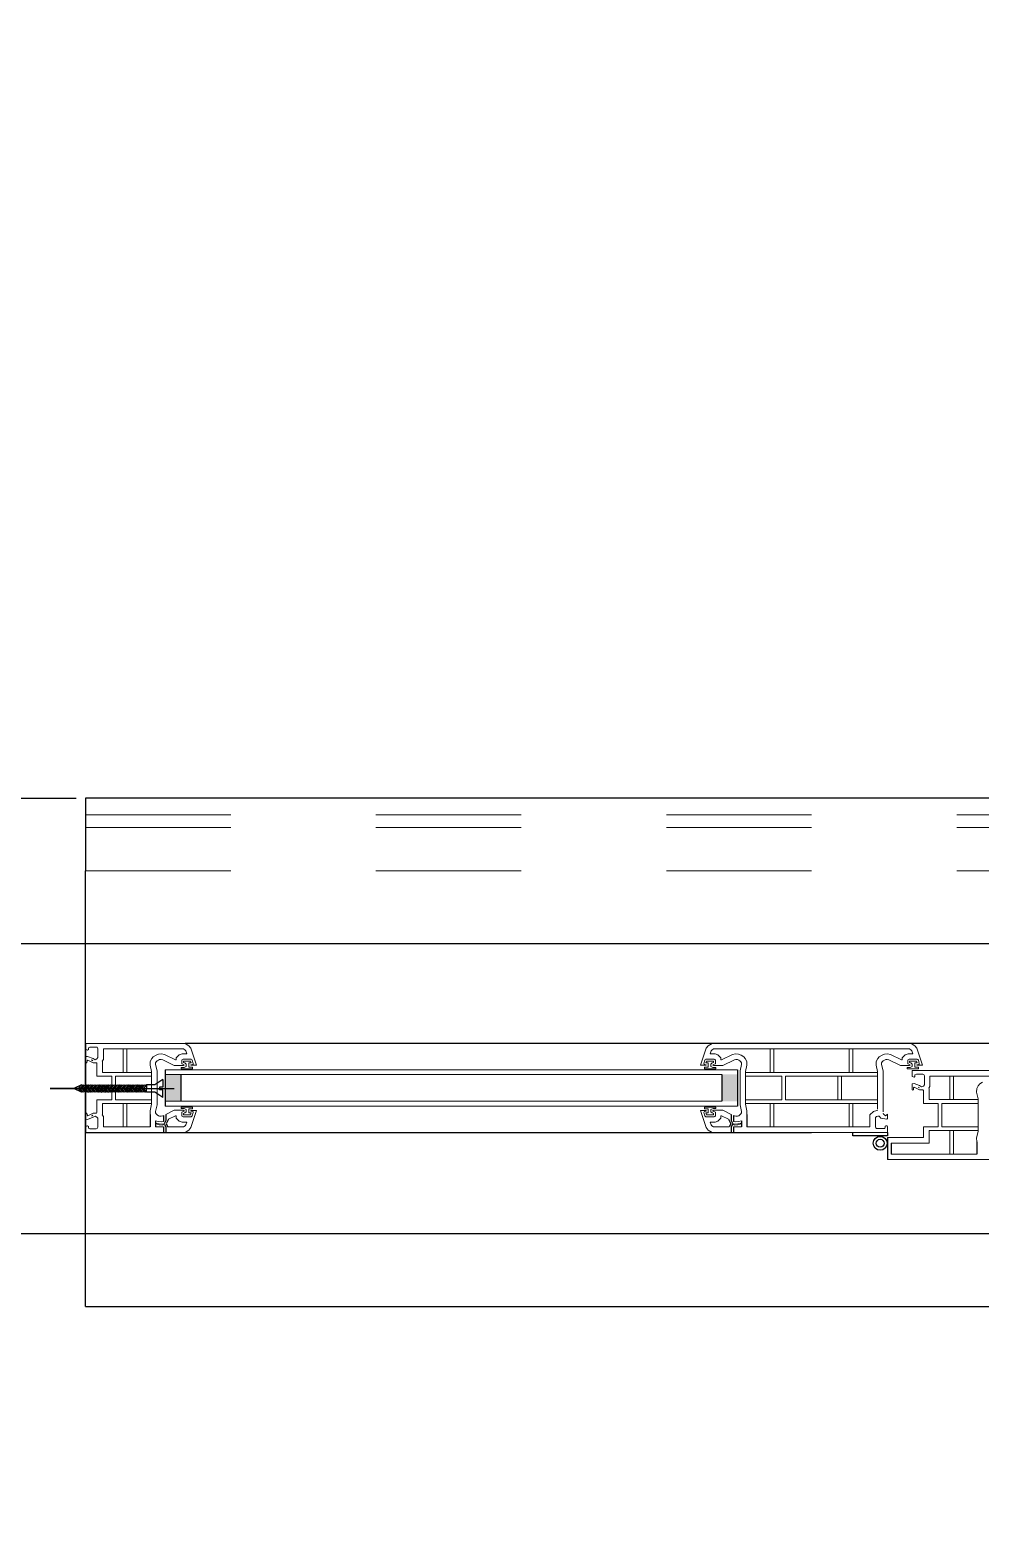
# Model space of a CAD drawing. Header units: metres. Extents: x -355 to 973, y -73 to 238.
# Drawn here: x 511.965 to 512.619, y 210.135 to 211.164 of the extents above; entities that cross this region are included whole.
import ezdxf

# ---------------------------------------------------------------- set-up
doc = ezdxf.new("R2010")
doc.units = ezdxf.units.M
doc.header["$LTSCALE"] = 3
doc.header["$MEASUREMENT"] = 0
doc.linetypes.add('202$0$HIDDEN', pattern=[0.375, 0.25, -0.125])
doc.linetypes.add('DASHED2', pattern=[0.375, 0.25, -0.125])
for name, color, linetype in [('01B', 10, 'Continuous'), ('5', 2, 'Continuous'), ('khatchin', 7, 'Continuous')]:
    doc.layers.add(name, color=color, linetype=linetype)
for name, color, linetype, lineweight in [('05', 21, 'Continuous', 5), ('15', 63, 'DASHED2', 15), ('alaem', 230, 'Continuous', 5)]:
    doc.layers.add(name, color=color, linetype=linetype, lineweight=lineweight)

# ---------------------------------------------------------------- blocks, each defined once
blk = doc.blocks.new('DSSSS')
at = {"layer": '05'}
for p, q in [((152.76042, -221.38644), (152.76042, -221.38719)), ((152.76042, -221.38719), (152.76643, -221.38719)), ((152.76643, -221.38719), (152.76643, -221.38631))]:
    blk.add_line(p, q, dxfattribs=at)
blk.add_lwpolyline([(152.76643, -221.38631), (152.76455, -221.38631), (152.76455, -221.38402), (152.76573, -221.38402), (152.76544, -221.383), (152.76167, -221.383), (152.76167, -221.38381), (152.76226, -221.38407), (152.76299, -221.38465), (152.76299, -221.38592), (152.76191, -221.38644), (152.76042, -221.38644)], dxfattribs=at)
blk = doc.blocks.new('ddd')
at = {"layer": '01B'}
for points in [[(1655.8293, 1003.8705), (1655.8184, 1003.8705), (1655.8184, 1003.889), (1655.8293, 1003.889)], [(1656.2018, 1003.8705), (1656.2127, 1003.8705), (1656.2127, 1003.889), (1656.2018, 1003.889)]]:
    blk.add_hatch(color=143, dxfattribs=at).paths.add_polyline_path(points)
at = {"layer": '01B', "color": 32}
for p in [(1655.7637, 1004.0793), (1655.7637, 1003.7293)]:
    blk.add_line(p, (1655.7637, 1004.0293), dxfattribs=at)
at = {"layer": '01B', "color": 143}
for p, q in [((1655.7637, 1003.9104), (1655.7637, 1003.8491)), ((1657.1951, 1003.9104), (1655.8322, 1003.9104)), ((1655.8184, 1003.8923), (1655.8184, 1003.8672)), ((1655.8293, 1003.889), (1655.8293, 1003.8705)), ((1656.2018, 1003.889), (1656.2018, 1003.8705)), ((1656.2127, 1003.8923), (1656.2127, 1003.8672)), ((1655.7802, 1003.8793), (1655.7393, 1003.8793)), ((1655.7393, 1003.8793), (1655.8247, 1003.8793)), ((1655.7608, 1003.8819), (1655.7555, 1003.8793)), ((1655.7608, 1003.8768), (1655.7555, 1003.8793)), ((1655.7608, 1003.8819), (1655.7587, 1003.8793)), ((1655.7608, 1003.8768), (1655.7587, 1003.8793)), ((1655.7621, 1003.8819), (1655.76, 1003.8793)), ((1655.7621, 1003.8768), (1655.76, 1003.8793)), ((1655.7608, 1003.8819), (1655.7616, 1003.8813)), ((1655.7608, 1003.8768), (1655.7616, 1003.8774)), ((1655.7633, 1003.8819), (1655.7612, 1003.8793)), ((1655.7633, 1003.8768), (1655.7612, 1003.8793)), ((1655.7621, 1003.8819), (1655.7628, 1003.8813)), ((1655.7621, 1003.8768), (1655.7628, 1003.8774)), ((1655.7646, 1003.8819), (1655.7624, 1003.8793)), ((1655.7646, 1003.8768), (1655.7624, 1003.8793)), ((1655.7633, 1003.8819), (1655.7641, 1003.8813)), ((1655.7633, 1003.8768), (1655.7641, 1003.8774)), ((1655.7658, 1003.8819), (1655.7637, 1003.8793)), ((1655.7658, 1003.8768), (1655.7637, 1003.8793)), ((1655.7646, 1003.8819), (1655.7653, 1003.8813)), ((1655.7646, 1003.8768), (1655.7653, 1003.8774)), ((1655.7671, 1003.8819), (1655.7649, 1003.8793)), ((1655.7671, 1003.8768), (1655.7649, 1003.8793)), ((1655.7658, 1003.8819), (1655.7666, 1003.8813)), ((1655.7658, 1003.8768), (1655.7666, 1003.8774)), ((1655.7683, 1003.8819), (1655.7662, 1003.8793)), ((1655.7683, 1003.8768), (1655.7662, 1003.8793)), ((1655.7671, 1003.8819), (1655.7678, 1003.8813)), ((1655.7671, 1003.8768), (1655.7678, 1003.8774)), ((1655.7696, 1003.8819), (1655.7674, 1003.8793)), ((1655.7696, 1003.8768), (1655.7674, 1003.8793)), ((1655.7683, 1003.8819), (1655.769, 1003.8813)), ((1655.7683, 1003.8768), (1655.769, 1003.8774)), ((1655.7708, 1003.8819), (1655.7687, 1003.8793)), ((1655.7708, 1003.8768), (1655.7687, 1003.8793)), ((1655.7696, 1003.8819), (1655.7703, 1003.8813)), ((1655.7696, 1003.8768), (1655.7703, 1003.8774)), ((1655.7721, 1003.8819), (1655.7699, 1003.8793)), ((1655.7721, 1003.8768), (1655.7699, 1003.8793)), ((1655.7708, 1003.8819), (1655.7715, 1003.8813)), ((1655.7708, 1003.8768), (1655.7715, 1003.8774)), ((1655.7733, 1003.8819), (1655.7712, 1003.8793)), ((1655.7733, 1003.8768), (1655.7712, 1003.8793)), ((1655.7721, 1003.8819), (1655.7728, 1003.8813)), ((1655.7721, 1003.8768), (1655.7728, 1003.8774)), ((1655.7745, 1003.8819), (1655.7724, 1003.8793)), ((1655.7745, 1003.8768), (1655.7724, 1003.8793)), ((1655.7733, 1003.8819), (1655.774, 1003.8813)), ((1655.7733, 1003.8768), (1655.774, 1003.8774)), ((1655.7758, 1003.8819), (1655.7737, 1003.8793)), ((1655.7758, 1003.8768), (1655.7737, 1003.8793)), ((1655.7745, 1003.8819), (1655.7753, 1003.8813)), ((1655.7745, 1003.8768), (1655.7753, 1003.8774)), ((1655.777, 1003.8819), (1655.7749, 1003.8793)), ((1655.777, 1003.8768), (1655.7749, 1003.8793)), ((1655.7758, 1003.8819), (1655.7765, 1003.8813)), ((1655.7758, 1003.8768), (1655.7765, 1003.8774)), ((1655.7783, 1003.8819), (1655.7762, 1003.8793)), ((1655.7783, 1003.8768), (1655.7762, 1003.8793)), ((1655.777, 1003.8819), (1655.7778, 1003.8813)), ((1655.777, 1003.8768), (1655.7778, 1003.8774)), ((1655.7795, 1003.8819), (1655.7774, 1003.8793)), ((1655.7795, 1003.8768), (1655.7774, 1003.8793)), ((1655.7783, 1003.8819), (1655.779, 1003.8813)), ((1655.7783, 1003.8768), (1655.779, 1003.8774)), ((1655.7808, 1003.8819), (1655.7786, 1003.8793)), ((1655.7808, 1003.8768), (1655.7786, 1003.8793)), ((1655.7795, 1003.8819), (1655.7803, 1003.8813)), ((1655.7795, 1003.8768), (1655.7803, 1003.8774)), ((1655.782, 1003.8819), (1655.7799, 1003.8793)), ((1655.782, 1003.8768), (1655.7799, 1003.8793)), ((1655.7808, 1003.8819), (1655.7815, 1003.8813)), ((1655.7808, 1003.8768), (1655.7815, 1003.8774)), ((1655.7833, 1003.8819), (1655.7811, 1003.8793)), ((1655.7833, 1003.8768), (1655.7811, 1003.8793)), ((1655.782, 1003.8819), (1655.7827, 1003.8813)), ((1655.782, 1003.8768), (1655.7827, 1003.8774)), ((1655.7845, 1003.8819), (1655.7824, 1003.8793)), ((1655.7845, 1003.8768), (1655.7824, 1003.8793)), ((1655.7833, 1003.8819), (1655.784, 1003.8813)), ((1655.7833, 1003.8768), (1655.784, 1003.8774)), ((1655.7858, 1003.8819), (1655.7836, 1003.8793)), ((1655.7858, 1003.8768), (1655.7836, 1003.8793)), ((1655.7845, 1003.8819), (1655.7852, 1003.8813)), ((1655.7845, 1003.8768), (1655.7852, 1003.8774)), ((1655.787, 1003.8819), (1655.7849, 1003.8793)), ((1655.787, 1003.8768), (1655.7849, 1003.8793)), ((1655.7858, 1003.8819), (1655.7865, 1003.8813)), ((1655.7858, 1003.8768), (1655.7865, 1003.8774)), ((1655.7882, 1003.8819), (1655.7861, 1003.8793)), ((1655.7882, 1003.8768), (1655.7861, 1003.8793)), ((1655.787, 1003.8819), (1655.7877, 1003.8813)), ((1655.787, 1003.8768), (1655.7877, 1003.8774)), ((1655.7895, 1003.8819), (1655.7874, 1003.8793)), ((1655.7895, 1003.8768), (1655.7874, 1003.8793)), ((1655.7882, 1003.8819), (1655.789, 1003.8813)), ((1655.7882, 1003.8768), (1655.789, 1003.8774)), ((1655.7907, 1003.8819), (1655.7886, 1003.8793)), ((1655.7907, 1003.8768), (1655.7886, 1003.8793)), ((1655.7895, 1003.8819), (1655.7902, 1003.8813)), ((1655.7895, 1003.8768), (1655.7902, 1003.8774)), ((1655.792, 1003.8819), (1655.7899, 1003.8793)), ((1655.792, 1003.8768), (1655.7899, 1003.8793)), ((1655.7907, 1003.8819), (1655.7915, 1003.8813)), ((1655.7907, 1003.8768), (1655.7915, 1003.8774)), ((1655.7932, 1003.8819), (1655.7911, 1003.8793)), ((1655.7932, 1003.8768), (1655.7911, 1003.8793)), ((1655.792, 1003.8819), (1655.7927, 1003.8813)), ((1655.792, 1003.8768), (1655.7927, 1003.8774)), ((1655.7945, 1003.8819), (1655.7923, 1003.8793)), ((1655.7945, 1003.8768), (1655.7923, 1003.8793)), ((1655.7932, 1003.8819), (1655.794, 1003.8813)), ((1655.7932, 1003.8768), (1655.794, 1003.8774)), ((1655.7957, 1003.8819), (1655.7936, 1003.8793)), ((1655.7957, 1003.8768), (1655.7936, 1003.8793)), ((1655.7945, 1003.8819), (1655.7952, 1003.8813)), ((1655.7945, 1003.8768), (1655.7952, 1003.8774)), ((1655.797, 1003.8819), (1655.7948, 1003.8793)), ((1655.797, 1003.8768), (1655.7948, 1003.8793)), ((1655.7957, 1003.8819), (1655.7965, 1003.8813)), ((1655.7957, 1003.8768), (1655.7965, 1003.8774)), ((1655.7982, 1003.8819), (1655.7961, 1003.8793)), ((1655.7982, 1003.8768), (1655.7961, 1003.8793)), ((1655.797, 1003.8819), (1655.7977, 1003.8813)), ((1655.797, 1003.8768), (1655.7977, 1003.8774)), ((1655.7995, 1003.8819), (1655.7973, 1003.8793)), ((1655.7995, 1003.8768), (1655.7973, 1003.8793)), ((1655.7982, 1003.8819), (1655.7989, 1003.8813)), ((1655.7982, 1003.8768), (1655.7989, 1003.8774)), ((1655.8007, 1003.8819), (1655.7986, 1003.8793)), ((1655.8007, 1003.8768), (1655.7986, 1003.8793)), ((1655.7995, 1003.8819), (1655.8002, 1003.8813)), ((1655.7995, 1003.8768), (1655.8002, 1003.8774)), ((1655.8019, 1003.8819), (1655.7998, 1003.8793)), ((1655.8019, 1003.8768), (1655.7998, 1003.8793)), ((1655.8007, 1003.8819), (1655.8014, 1003.8813)), ((1655.8007, 1003.8768), (1655.8014, 1003.8774)), ((1655.8032, 1003.8819), (1655.8011, 1003.8793)), ((1655.8032, 1003.8768), (1655.8011, 1003.8793)), ((1655.8019, 1003.8819), (1655.8027, 1003.8813)), ((1655.8019, 1003.8768), (1655.8027, 1003.8774)), ((1655.8044, 1003.8819), (1655.8023, 1003.8793)), ((1655.8044, 1003.8768), (1655.8023, 1003.8793)), ((1655.8032, 1003.8819), (1655.8039, 1003.8813)), ((1655.8032, 1003.8768), (1655.8039, 1003.8774)), ((1655.8057, 1003.8819), (1655.8036, 1003.8793)), ((1655.8057, 1003.8768), (1655.8036, 1003.8793)), ((1655.8044, 1003.8819), (1655.8052, 1003.8813)), ((1655.8044, 1003.8768), (1655.8052, 1003.8774)), ((1655.8114, 1003.8819), (1655.8057, 1003.8819)), ((1655.8057, 1003.8819), (1655.8057, 1003.8793)), ((1655.8057, 1003.8768), (1655.8057, 1003.8793)), ((1655.8114, 1003.8768), (1655.8057, 1003.8768)), ((1655.8168, 1003.8855), (1655.8114, 1003.8819)), ((1655.8168, 1003.8732), (1655.8114, 1003.8768)), ((1655.8168, 1003.8803), (1655.8147, 1003.8803)), ((1655.8147, 1003.8803), (1655.8147, 1003.8793)), ((1655.8147, 1003.8784), (1655.8147, 1003.8793)), ((1655.8168, 1003.8784), (1655.8147, 1003.8784)), ((1655.8168, 1003.8855), (1655.8168, 1003.8803)), ((1655.8168, 1003.8732), (1655.8168, 1003.8784)), ((1655.8082, 1003.8614), (1655.8082, 1003.8529)), ((1655.8119, 1003.8571), (1655.8119, 1003.8529)), ((1655.8123, 1003.8555), (1655.8122, 1003.8549)), ((1655.8174, 1003.8607), (1655.8174, 1003.8566)), ((1655.8189, 1003.8572), (1655.8178, 1003.8551)), ((1655.8189, 1003.8615), (1655.8189, 1003.8572)), ((1655.8209, 1003.8581), (1655.8193, 1003.8551)), ((1655.8193, 1003.8551), (1655.8204, 1003.8529)), ((1656.2065, 1003.8581), (1656.2081, 1003.8551)), ((1656.2081, 1003.8551), (1656.207, 1003.8529)), ((1656.2084, 1003.8615), (1656.2084, 1003.8572)), ((1656.2084, 1003.8572), (1656.2095, 1003.8551)), ((1656.2099, 1003.8607), (1656.2099, 1003.8566)), ((1656.215, 1003.8555), (1656.2152, 1003.8549)), ((1656.2154, 1003.8571), (1656.2154, 1003.8529)), ((1656.2192, 1003.8614), (1656.2192, 1003.8529)), ((1655.7637, 1003.8491), (1656.2637, 1003.8491)), ((1655.8174, 1003.8529), (1655.8174, 1003.8491)), ((1655.8181, 1003.8545), (1655.8189, 1003.8529)), ((1655.8189, 1003.8529), (1655.8189, 1003.8491)), ((1656.2092, 1003.8545), (1656.2084, 1003.8529)), ((1656.2084, 1003.8529), (1656.2084, 1003.8491)), ((1656.2099, 1003.8529), (1656.2099, 1003.8491)), ((1656.2921, 1003.8467), (1656.2921, 1003.8491)), ((1656.3159, 1003.8467), (1656.2921, 1003.8467)), ((1656.3159, 1003.8491), (1656.3159, 1003.8467)), ((1656.3159, 1003.8456), (1656.3159, 1003.8304)), ((1656.3185, 1003.8418), (1656.3185, 1003.8342)), ((1656.3774, 1003.8427), (1656.3774, 1003.8342))]:
    blk.add_line(p, q, dxfattribs=at)
for radius in [0.00477, 0.00274]:
    blk.add_circle((1656.3109, 1003.8416), radius, dxfattribs=at)
at = {"layer": '05', "color": 143}
for p, q in [((1655.7637, 1003.9064), (1655.7637, 1003.9104)), ((1655.7651, 1003.9057), (1655.7637, 1003.9064)), ((1655.7656, 1003.9063), (1655.7651, 1003.9057)), ((1655.7667, 1003.9078), (1655.7656, 1003.9073)), ((1655.7656, 1003.9073), (1655.7656, 1003.9063)), ((1655.771, 1003.9078), (1655.7667, 1003.9078)), ((1655.7716, 1003.9077), (1655.771, 1003.9078)), ((1655.7722, 1003.9067), (1655.7716, 1003.9077)), ((1655.7722, 1003.9006), (1655.7722, 1003.9067)), ((1655.776, 1003.8993), (1655.776, 1003.9066)), ((1655.776, 1003.9066), (1655.8311, 1003.9066)), ((1655.7896, 1003.8904), (1655.7896, 1003.9066)), ((1655.7921, 1003.8904), (1655.7921, 1003.9066)), ((1655.8311, 1003.9066), (1655.8323, 1003.9058)), ((1656.1962, 1003.9066), (1656.195, 1003.9058)), ((1656.2637, 1003.9066), (1656.1962, 1003.9066)), ((1656.2352, 1003.8904), (1656.2352, 1003.9066)), ((1656.2377, 1003.8904), (1656.2377, 1003.9066)), ((1656.2637, 1003.9104), (1656.3322, 1003.9104)), ((1656.2637, 1003.9066), (1656.3311, 1003.9066)), ((1656.2896, 1003.8904), (1656.2896, 1003.9066)), ((1656.2921, 1003.8904), (1656.2921, 1003.9066)), ((1656.3311, 1003.9066), (1656.3323, 1003.9058)), ((1656.3322, 1003.9104), (1656.3349, 1003.9087)), ((1656.3349, 1003.9087), (1656.3362, 1003.907)), ((1656.3362, 1003.907), (1656.3401, 1003.8953)), ((1655.7637, 1003.9013), (1655.7651, 1003.9014)), ((1655.7637, 1003.8972), (1655.7637, 1003.9013)), ((1655.764, 1003.897), (1655.7637, 1003.8972)), ((1655.7646, 1003.8971), (1655.764, 1003.897)), ((1655.7647, 1003.8984), (1655.7646, 1003.8971)), ((1655.7652, 1003.8989), (1655.7647, 1003.8984)), ((1655.7651, 1003.9014), (1655.7689, 1003.8999)), ((1655.7689, 1003.8971), (1655.7652, 1003.8989)), ((1655.7687, 1003.8985), (1655.7678, 1003.899)), ((1655.7678, 1003.899), (1655.7683, 1003.8988)), ((1655.7683, 1003.8988), (1655.7687, 1003.8985)), ((1655.7689, 1003.8999), (1655.7702, 1003.8991)), ((1655.7701, 1003.8971), (1655.7689, 1003.8971)), ((1655.7712, 1003.8971), (1655.7701, 1003.8971)), ((1655.7702, 1003.8991), (1655.7715, 1003.8997)), ((1655.7715, 1003.8967), (1655.7712, 1003.8971)), ((1655.7715, 1003.8997), (1655.7722, 1003.9006)), ((1655.7715, 1003.8878), (1655.7715, 1003.8967)), ((1655.7752, 1003.8982), (1655.776, 1003.8993)), ((1655.7754, 1003.8979), (1655.7752, 1003.8982)), ((1655.7754, 1003.8904), (1655.7754, 1003.8979)), ((1655.8082, 1003.898), (1655.8081, 1003.8954)), ((1655.8093, 1003.8999), (1655.8082, 1003.898)), ((1655.8103, 1003.9011), (1655.8093, 1003.8999)), ((1655.8122, 1003.9024), (1655.8103, 1003.9011)), ((1655.814, 1003.903), (1655.8122, 1003.9024)), ((1655.816, 1003.9031), (1655.814, 1003.903)), ((1655.818, 1003.9027), (1655.816, 1003.9031)), ((1655.8257, 1003.899), (1655.818, 1003.9027)), ((1655.8261, 1003.899), (1655.8257, 1003.899)), ((1655.8282, 1003.9026), (1655.8261, 1003.9005)), ((1655.8261, 1003.9005), (1655.8261, 1003.899)), ((1655.8301, 1003.9033), (1655.8282, 1003.9026)), ((1655.8334, 1003.9033), (1655.8301, 1003.9033)), ((1655.8323, 1003.9058), (1655.8328, 1003.9052)), ((1655.8328, 1003.9052), (1655.8334, 1003.9033)), ((1656.1945, 1003.9052), (1656.1939, 1003.9033)), ((1656.1939, 1003.9033), (1656.1973, 1003.9033)), ((1656.195, 1003.9058), (1656.1945, 1003.9052)), ((1656.1973, 1003.9033), (1656.1992, 1003.9026)), ((1656.1992, 1003.9026), (1656.2012, 1003.9005)), ((1656.2012, 1003.9005), (1656.2012, 1003.899)), ((1656.2012, 1003.899), (1656.2017, 1003.899)), ((1656.2017, 1003.899), (1656.2093, 1003.9027)), ((1656.2093, 1003.9027), (1656.2113, 1003.9031)), ((1656.2113, 1003.9031), (1656.2133, 1003.903)), ((1656.2133, 1003.903), (1656.2152, 1003.9024)), ((1656.2152, 1003.9024), (1656.217, 1003.9011)), ((1656.217, 1003.9011), (1656.218, 1003.8999)), ((1656.218, 1003.8999), (1656.2192, 1003.898)), ((1656.2192, 1003.898), (1656.2192, 1003.8954)), ((1656.3082, 1003.898), (1656.3081, 1003.8954)), ((1656.3093, 1003.8999), (1656.3082, 1003.898)), ((1656.3103, 1003.9011), (1656.3093, 1003.8999)), ((1656.3122, 1003.9024), (1656.3103, 1003.9011)), ((1656.3124, 1003.8976), (1656.3119, 1003.8969)), ((1656.3119, 1003.8969), (1656.3119, 1003.8958)), ((1656.314, 1003.903), (1656.3122, 1003.9024)), ((1656.313, 1003.8983), (1656.3124, 1003.8976)), ((1656.3138, 1003.8989), (1656.313, 1003.8983)), ((1656.3147, 1003.8992), (1656.3138, 1003.8989)), ((1656.316, 1003.9031), (1656.314, 1003.903)), ((1656.3157, 1003.8993), (1656.3147, 1003.8992)), ((1656.3168, 1003.899), (1656.3157, 1003.8993)), ((1656.318, 1003.9027), (1656.316, 1003.9031)), ((1656.3248, 1003.8951), (1656.3168, 1003.899)), ((1656.3257, 1003.899), (1656.318, 1003.9027)), ((1656.3261, 1003.899), (1656.3257, 1003.899)), ((1656.3282, 1003.9026), (1656.3261, 1003.9005)), ((1656.3261, 1003.9005), (1656.3261, 1003.899)), ((1656.3301, 1003.9033), (1656.3282, 1003.9026)), ((1656.3303, 1003.8993), (1656.3299, 1003.8989)), ((1656.3299, 1003.8989), (1656.3299, 1003.8964)), ((1656.3299, 1003.8964), (1656.3313, 1003.8958)), ((1656.3334, 1003.9033), (1656.3301, 1003.9033)), ((1656.3308, 1003.8995), (1656.3303, 1003.8993)), ((1656.3365, 1003.8995), (1656.3308, 1003.8995)), ((1656.3323, 1003.9058), (1656.3328, 1003.9052)), ((1656.3328, 1003.9052), (1656.3334, 1003.9033)), ((1656.3369, 1003.8993), (1656.3365, 1003.8995)), ((1656.3372, 1003.8989), (1656.3369, 1003.8993)), ((1656.3378, 1003.8966), (1656.3372, 1003.8989)), ((1656.3375, 1003.8958), (1656.3377, 1003.8962)), ((1656.3377, 1003.8962), (1656.3378, 1003.8966)), ((1655.7715, 1003.8878), (1655.7817, 1003.8878)), ((1655.7754, 1003.8904), (1655.8091, 1003.8904)), ((1655.7817, 1003.8878), (1655.7817, 1003.8797)), ((1655.7842, 1003.8878), (1655.8091, 1003.8878)), ((1655.7842, 1003.8878), (1655.7842, 1003.8797)), ((1655.8081, 1003.8954), (1655.8091, 1003.891)), ((1655.8091, 1003.891), (1655.8091, 1003.8841)), ((1656.2192, 1003.8954), (1656.2182, 1003.891)), ((1656.2182, 1003.891), (1656.2182, 1003.8841)), ((1656.2637, 1003.8904), (1656.2182, 1003.8904)), ((1656.2431, 1003.8878), (1656.2182, 1003.8878)), ((1656.2431, 1003.8878), (1656.2431, 1003.8797)), ((1656.2637, 1003.8878), (1656.2457, 1003.8878)), ((1656.2457, 1003.8878), (1656.2457, 1003.8797)), ((1656.2637, 1003.8904), (1656.3091, 1003.8904)), ((1656.2637, 1003.8878), (1656.3091, 1003.8878)), ((1656.2817, 1003.8878), (1656.2817, 1003.8797)), ((1656.2842, 1003.8878), (1656.2842, 1003.8797)), ((1656.3081, 1003.8954), (1656.3091, 1003.891)), ((1656.3091, 1003.891), (1656.3091, 1003.8833)), ((1656.3119, 1003.8958), (1656.3129, 1003.8914)), ((1656.3129, 1003.8914), (1656.3129, 1003.8833)), ((1656.3312, 1003.8951), (1656.3248, 1003.8951)), ((1656.3296, 1003.8939), (1656.3296, 1003.8929)), ((1656.3296, 1003.8929), (1656.3373, 1003.8929)), ((1656.3316, 1003.8953), (1656.3312, 1003.8951)), ((1656.3313, 1003.8958), (1656.3316, 1003.8955)), ((1656.3316, 1003.8955), (1656.3316, 1003.8953)), ((1656.3362, 1003.8953), (1656.3362, 1003.8957)), ((1656.3362, 1003.8957), (1656.3369, 1003.8957)), ((1656.3401, 1003.8953), (1656.3362, 1003.8953)), ((1656.3369, 1003.8957), (1656.3375, 1003.8958)), ((1656.3373, 1003.8929), (1656.3373, 1003.894)), ((1656.3588, 1003.8717), (1656.3588, 1003.8879)), ((1656.3614, 1003.8717), (1656.3614, 1003.8879)), ((1655.7817, 1003.8716), (1655.7817, 1003.8797)), ((1655.7842, 1003.8716), (1655.7842, 1003.8797)), ((1655.8091, 1003.8841), (1655.8091, 1003.8797)), ((1655.8091, 1003.8754), (1655.8091, 1003.8797)), ((1655.8091, 1003.8685), (1655.8091, 1003.8754)), ((1655.8129, 1003.8754), (1655.8129, 1003.8797)), ((1655.8129, 1003.868), (1655.8129, 1003.8754)), ((1656.2144, 1003.8754), (1656.2144, 1003.8797)), ((1656.2144, 1003.868), (1656.2144, 1003.8754)), ((1656.2182, 1003.8841), (1656.2182, 1003.8797)), ((1656.2182, 1003.8754), (1656.2182, 1003.8797)), ((1656.2182, 1003.8685), (1656.2182, 1003.8754)), ((1656.2431, 1003.8716), (1656.2431, 1003.8797)), ((1656.2457, 1003.8716), (1656.2457, 1003.8797)), ((1656.2817, 1003.8716), (1656.2817, 1003.8797)), ((1656.2842, 1003.8716), (1656.2842, 1003.8797)), ((1656.3091, 1003.8833), (1656.3091, 1003.865)), ((1656.3129, 1003.8833), (1656.3129, 1003.8632)), ((1655.7715, 1003.8716), (1655.7817, 1003.8716)), ((1655.7715, 1003.8716), (1655.7715, 1003.8628)), ((1655.7754, 1003.8691), (1655.8091, 1003.8691)), ((1655.7754, 1003.8691), (1655.7754, 1003.8615)), ((1655.7842, 1003.8716), (1655.8091, 1003.8716)), ((1655.7896, 1003.8691), (1655.7896, 1003.8529)), ((1655.7921, 1003.8691), (1655.7921, 1003.8529)), ((1655.8081, 1003.864), (1655.8091, 1003.8685)), ((1655.8119, 1003.8636), (1655.8129, 1003.868)), ((1655.8296, 1003.8656), (1655.8296, 1003.8665)), ((1655.8296, 1003.8665), (1655.8373, 1003.8665)), ((1655.8373, 1003.8665), (1655.8373, 1003.8654)), ((1656.1977, 1003.8665), (1656.19, 1003.8665)), ((1656.19, 1003.8665), (1656.19, 1003.8654)), ((1656.1977, 1003.8656), (1656.1977, 1003.8665)), ((1656.2154, 1003.8636), (1656.2144, 1003.868)), ((1656.2431, 1003.8716), (1656.2182, 1003.8716)), ((1656.3091, 1003.8691), (1656.2182, 1003.8691)), ((1656.2192, 1003.864), (1656.2182, 1003.8685)), ((1656.2352, 1003.8691), (1656.2352, 1003.8529)), ((1656.2377, 1003.8691), (1656.2377, 1003.8529)), ((1656.3091, 1003.8716), (1656.2457, 1003.8716)), ((1656.2896, 1003.8529), (1656.2896, 1003.8691)), ((1656.2921, 1003.8529), (1656.2921, 1003.8691)), ((1656.3408, 1003.8691), (1656.3509, 1003.8691)), ((1656.3446, 1003.8717), (1656.3783, 1003.8717)), ((1656.3509, 1003.8691), (1656.3509, 1003.861)), ((1656.3534, 1003.8691), (1656.3783, 1003.8691)), ((1656.3534, 1003.8691), (1656.3534, 1003.861)), ((1655.764, 1003.8625), (1655.7637, 1003.8623)), ((1655.7637, 1003.8623), (1655.7637, 1003.8581)), ((1655.7637, 1003.8581), (1655.7651, 1003.858)), ((1655.7646, 1003.8623), (1655.764, 1003.8625)), ((1655.7647, 1003.8611), (1655.7646, 1003.8623)), ((1655.7652, 1003.8606), (1655.7647, 1003.8611)), ((1655.7651, 1003.858), (1655.7689, 1003.8595)), ((1655.7689, 1003.8624), (1655.7652, 1003.8606)), ((1655.7687, 1003.8609), (1655.7678, 1003.8604)), ((1655.7678, 1003.8604), (1655.7683, 1003.8606)), ((1655.7683, 1003.8606), (1655.7687, 1003.8609)), ((1655.7701, 1003.8623), (1655.7689, 1003.8624)), ((1655.7689, 1003.8595), (1655.7702, 1003.8603)), ((1655.7712, 1003.8623), (1655.7701, 1003.8623)), ((1655.7702, 1003.8603), (1655.7715, 1003.8597)), ((1655.7715, 1003.8628), (1655.7712, 1003.8623)), ((1655.7715, 1003.8597), (1655.7722, 1003.8589)), ((1655.7722, 1003.8589), (1655.7722, 1003.8528)), ((1655.7754, 1003.8615), (1655.7752, 1003.8613)), ((1655.7752, 1003.8613), (1655.776, 1003.8601)), ((1655.776, 1003.8601), (1655.776, 1003.8529)), ((1655.8082, 1003.8614), (1655.8081, 1003.864)), ((1655.8119, 1003.8626), (1655.8119, 1003.8636)), ((1655.8124, 1003.8618), (1655.8119, 1003.8626)), ((1655.814, 1003.8565), (1655.8119, 1003.8571)), ((1655.8143, 1003.8543), (1655.8122, 1003.8549)), ((1655.8144, 1003.8549), (1655.8123, 1003.8555)), ((1655.813, 1003.8611), (1655.8124, 1003.8618)), ((1655.8138, 1003.8605), (1655.813, 1003.8611)), ((1655.8147, 1003.8603), (1655.8138, 1003.8605)), ((1655.816, 1003.8563), (1655.814, 1003.8565)), ((1655.8164, 1003.8547), (1655.8144, 1003.8549)), ((1655.8157, 1003.8602), (1655.8147, 1003.8603)), ((1655.8168, 1003.8604), (1655.8157, 1003.8602)), ((1655.8174, 1003.8566), (1655.816, 1003.8563)), ((1655.8178, 1003.8551), (1655.8164, 1003.8547)), ((1655.8174, 1003.8607), (1655.8168, 1003.8604)), ((1655.8248, 1003.8643), (1655.8189, 1003.8615)), ((1655.8257, 1003.8605), (1655.8209, 1003.8581)), ((1655.8312, 1003.8643), (1655.8248, 1003.8643)), ((1655.8261, 1003.8605), (1655.8257, 1003.8605)), ((1655.8261, 1003.859), (1655.8261, 1003.8605)), ((1655.8282, 1003.8568), (1655.8261, 1003.859)), ((1655.8301, 1003.8561), (1655.8282, 1003.8568)), ((1655.8299, 1003.863), (1655.8313, 1003.8637)), ((1655.8299, 1003.8605), (1655.8299, 1003.863)), ((1655.8303, 1003.8601), (1655.8299, 1003.8605)), ((1655.8334, 1003.8561), (1655.8301, 1003.8561)), ((1655.8308, 1003.8599), (1655.8303, 1003.8601)), ((1655.8365, 1003.8599), (1655.8308, 1003.8599)), ((1655.8316, 1003.8641), (1655.8312, 1003.8643)), ((1655.8313, 1003.8637), (1655.8316, 1003.8639)), ((1655.8316, 1003.8639), (1655.8316, 1003.8641)), ((1655.8328, 1003.8543), (1655.8334, 1003.8561)), ((1655.8362, 1003.8524), (1655.8401, 1003.8641)), ((1655.8401, 1003.8641), (1655.8362, 1003.8641)), ((1655.8362, 1003.8641), (1655.8362, 1003.8638)), ((1655.8362, 1003.8638), (1655.8369, 1003.8638)), ((1655.8369, 1003.8602), (1655.8365, 1003.8599)), ((1655.8369, 1003.8638), (1655.8375, 1003.8637)), ((1655.8372, 1003.8605), (1655.8369, 1003.8602)), ((1655.8378, 1003.8628), (1655.8372, 1003.8605)), ((1655.8375, 1003.8637), (1655.8377, 1003.8632)), ((1655.8377, 1003.8632), (1655.8378, 1003.8628)), ((1656.1911, 1003.8524), (1656.1872, 1003.8641)), ((1656.1872, 1003.8641), (1656.1911, 1003.8641)), ((1656.1896, 1003.8632), (1656.1895, 1003.8628)), ((1656.1895, 1003.8628), (1656.1902, 1003.8605)), ((1656.1899, 1003.8637), (1656.1896, 1003.8632)), ((1656.1904, 1003.8638), (1656.1899, 1003.8637)), ((1656.1902, 1003.8605), (1656.1905, 1003.8602)), ((1656.1911, 1003.8638), (1656.1904, 1003.8638)), ((1656.1905, 1003.8602), (1656.1908, 1003.8599)), ((1656.1908, 1003.8599), (1656.1965, 1003.8599)), ((1656.1911, 1003.8641), (1656.1911, 1003.8638)), ((1656.1945, 1003.8543), (1656.1939, 1003.8561)), ((1656.1939, 1003.8561), (1656.1973, 1003.8561)), ((1656.1957, 1003.8641), (1656.1961, 1003.8643)), ((1656.1957, 1003.8639), (1656.1957, 1003.8641)), ((1656.196, 1003.8637), (1656.1957, 1003.8639)), ((1656.1974, 1003.863), (1656.196, 1003.8637)), ((1656.1961, 1003.8643), (1656.2025, 1003.8643)), ((1656.1965, 1003.8599), (1656.197, 1003.8601)), ((1656.197, 1003.8601), (1656.1974, 1003.8605)), ((1656.1973, 1003.8561), (1656.1992, 1003.8568)), ((1656.1974, 1003.8605), (1656.1974, 1003.863)), ((1656.1992, 1003.8568), (1656.2012, 1003.859)), ((1656.2012, 1003.859), (1656.2012, 1003.8605)), ((1656.2012, 1003.8605), (1656.2017, 1003.8605)), ((1656.2017, 1003.8605), (1656.2065, 1003.8581)), ((1656.2025, 1003.8643), (1656.2084, 1003.8615)), ((1656.2095, 1003.8551), (1656.2109, 1003.8547)), ((1656.2099, 1003.8607), (1656.2106, 1003.8604)), ((1656.2099, 1003.8566), (1656.2113, 1003.8563)), ((1656.2106, 1003.8604), (1656.2116, 1003.8602)), ((1656.2109, 1003.8547), (1656.2129, 1003.8549)), ((1656.2113, 1003.8563), (1656.2133, 1003.8565)), ((1656.2116, 1003.8602), (1656.2126, 1003.8603)), ((1656.2126, 1003.8603), (1656.2135, 1003.8605)), ((1656.2129, 1003.8549), (1656.215, 1003.8555)), ((1656.213, 1003.8543), (1656.2152, 1003.8549)), ((1656.2133, 1003.8565), (1656.2154, 1003.8571)), ((1656.2135, 1003.8605), (1656.2143, 1003.8611)), ((1656.2143, 1003.8611), (1656.2149, 1003.8618)), ((1656.2149, 1003.8618), (1656.2154, 1003.8626)), ((1656.2154, 1003.8626), (1656.2154, 1003.8636)), ((1656.2192, 1003.8614), (1656.2192, 1003.864)), ((1656.3064, 1003.8635), (1656.3038, 1003.8611)), ((1656.3038, 1003.8611), (1656.3038, 1003.8529)), ((1656.3087, 1003.8641), (1656.3064, 1003.8635)), ((1656.3083, 1003.86), (1656.3076, 1003.8594)), ((1656.3076, 1003.8594), (1656.3076, 1003.8528)), ((1656.3092, 1003.8603), (1656.3083, 1003.86)), ((1656.3091, 1003.8641), (1656.3087, 1003.8641)), ((1656.3102, 1003.8603), (1656.3092, 1003.8603)), ((1656.3114, 1003.859), (1656.3102, 1003.8603)), ((1656.3154, 1003.8583), (1656.3114, 1003.859)), ((1656.3129, 1003.8623), (1656.3132, 1003.8616)), ((1656.3132, 1003.8616), (1656.3139, 1003.8611)), ((1656.3139, 1003.8611), (1656.3146, 1003.8606)), ((1656.3146, 1003.8606), (1656.3154, 1003.8612)), ((1656.3154, 1003.8612), (1656.316, 1003.8616)), ((1656.316, 1003.8587), (1656.3154, 1003.8583)), ((1656.316, 1003.8616), (1656.316, 1003.8587)), ((1656.3509, 1003.8529), (1656.3509, 1003.861)), ((1656.3534, 1003.8529), (1656.3534, 1003.861)), ((1656.3783, 1003.8567), (1656.3783, 1003.861)), ((1656.3783, 1003.8498), (1656.3783, 1003.8567)), ((1655.7651, 1003.8537), (1655.7637, 1003.8531)), ((1655.7637, 1003.8531), (1655.7637, 1003.8491)), ((1655.8174, 1003.8491), (1655.7637, 1003.8491)), ((1655.7656, 1003.8532), (1655.7651, 1003.8537)), ((1655.7656, 1003.8521), (1655.7656, 1003.8532)), ((1655.7667, 1003.8516), (1655.7656, 1003.8521)), ((1655.771, 1003.8516), (1655.7667, 1003.8516)), ((1655.7716, 1003.8517), (1655.771, 1003.8516)), ((1655.7722, 1003.8528), (1655.7716, 1003.8517)), ((1655.8082, 1003.8529), (1655.776, 1003.8529)), ((1655.8174, 1003.8529), (1655.8119, 1003.8529)), ((1655.8165, 1003.8541), (1655.8143, 1003.8543)), ((1655.8181, 1003.8545), (1655.8165, 1003.8541)), ((1655.8322, 1003.8491), (1655.8189, 1003.8491)), ((1655.8311, 1003.8529), (1655.8204, 1003.8529)), ((1655.8311, 1003.8529), (1655.8323, 1003.8536)), ((1655.8322, 1003.8491), (1655.8349, 1003.8507)), ((1655.8323, 1003.8536), (1655.8328, 1003.8543)), ((1655.8349, 1003.8507), (1655.8362, 1003.8524)), ((1656.1924, 1003.8507), (1656.1911, 1003.8524)), ((1656.1951, 1003.8491), (1656.1924, 1003.8507)), ((1656.195, 1003.8536), (1656.1945, 1003.8543)), ((1656.1962, 1003.8529), (1656.195, 1003.8536)), ((1656.1951, 1003.8491), (1656.2084, 1003.8491)), ((1656.1962, 1003.8529), (1656.207, 1003.8529)), ((1656.2092, 1003.8545), (1656.2109, 1003.8541)), ((1656.2099, 1003.8529), (1656.2154, 1003.8529)), ((1656.2099, 1003.8491), (1656.2637, 1003.8491)), ((1656.2109, 1003.8541), (1656.213, 1003.8543)), ((1656.2192, 1003.8529), (1656.2896, 1003.8529)), ((1656.3159, 1003.8491), (1656.2637, 1003.8491)), ((1656.3038, 1003.8529), (1656.2754, 1003.8529)), ((1656.3076, 1003.8528), (1656.3079, 1003.8522)), ((1656.3079, 1003.8522), (1656.3083, 1003.8519)), ((1656.3083, 1003.8519), (1656.3138, 1003.8519)), ((1656.3138, 1003.8519), (1656.3142, 1003.8521)), ((1656.3142, 1003.8521), (1656.3144, 1003.8526)), ((1656.3144, 1003.8533), (1656.3147, 1003.8536)), ((1656.3144, 1003.8526), (1656.3144, 1003.8533)), ((1656.3147, 1003.8536), (1656.3157, 1003.8536)), ((1656.3157, 1003.8536), (1656.3159, 1003.8532)), ((1656.3159, 1003.8532), (1656.3159, 1003.8491)), ((1656.3159, 1003.8456), (1656.3408, 1003.8456)), ((1656.3408, 1003.8529), (1656.3408, 1003.8456)), ((1656.3408, 1003.8529), (1656.3509, 1003.8529)), ((1656.3446, 1003.8504), (1656.3446, 1003.8418)), ((1656.3446, 1003.8504), (1656.3783, 1003.8504)), ((1656.3534, 1003.8529), (1656.3783, 1003.8529)), ((1656.3588, 1003.8504), (1656.3588, 1003.8342)), ((1656.3614, 1003.8504), (1656.3614, 1003.8342)), ((1656.3773, 1003.8453), (1656.3783, 1003.8498)), ((1656.3774, 1003.8427), (1656.3773, 1003.8453)), ((1656.3185, 1003.8418), (1656.3446, 1003.8418)), ((1656.3774, 1003.8342), (1656.3185, 1003.8342)), ((1656.3866, 1003.8304), (1656.3159, 1003.8304))]:
    blk.add_line(p, q, dxfattribs=at)
at = {"layer": '05', "color": 107}
for p, q in [((1655.8184, 1003.8923), (1656.2127, 1003.8923)), ((1655.8184, 1003.889), (1656.2018, 1003.889)), ((1655.8184, 1003.8705), (1656.2018, 1003.8705)), ((1655.8184, 1003.8672), (1656.2127, 1003.8672))]:
    blk.add_line(p, q, dxfattribs=at)
at = {"layer": '05', "color": 143}
for points in [[(1655.7637, 1003.9104), (1655.8322, 1003.9104), (1655.8349, 1003.9087), (1655.8362, 1003.907), (1655.8401, 1003.8953), (1655.8362, 1003.8953), (1655.8362, 1003.8957), (1655.8369, 1003.8957), (1655.8375, 1003.8958), (1655.8377, 1003.8962), (1655.8378, 1003.8966), (1655.8372, 1003.8989), (1655.8369, 1003.8993), (1655.8365, 1003.8995), (1655.8308, 1003.8995), (1655.8303, 1003.8993), (1655.8299, 1003.8989), (1655.8299, 1003.8964), (1655.8313, 1003.8958), (1655.8316, 1003.8955), (1655.8316, 1003.8953), (1655.8312, 1003.8951), (1655.8248, 1003.8951), (1655.8168, 1003.899), (1655.8157, 1003.8993), (1655.8147, 1003.8992), (1655.8138, 1003.8989), (1655.813, 1003.8983), (1655.8124, 1003.8976), (1655.8119, 1003.8969), (1655.8119, 1003.8958), (1655.8129, 1003.8914), (1655.8129, 1003.8841), (1655.8129, 1003.8797)], [(1656.2637, 1003.9104), (1656.1951, 1003.9104), (1656.1924, 1003.9087), (1656.1911, 1003.907), (1656.1872, 1003.8953), (1656.1911, 1003.8953), (1656.1911, 1003.8957), (1656.1904, 1003.8957), (1656.1899, 1003.8958), (1656.1896, 1003.8962), (1656.1895, 1003.8966), (1656.1902, 1003.8989), (1656.1905, 1003.8993), (1656.1908, 1003.8995), (1656.1965, 1003.8995), (1656.197, 1003.8993), (1656.1974, 1003.8989), (1656.1974, 1003.8964), (1656.196, 1003.8958), (1656.1957, 1003.8955), (1656.1957, 1003.8953), (1656.1961, 1003.8951), (1656.2025, 1003.8951), (1656.2106, 1003.899), (1656.2116, 1003.8993), (1656.2126, 1003.8992), (1656.2135, 1003.8989), (1656.2143, 1003.8983), (1656.2149, 1003.8976), (1656.2154, 1003.8969), (1656.2154, 1003.8958), (1656.2144, 1003.8914), (1656.2144, 1003.8841), (1656.2144, 1003.8797)], [(1656.3373, 1003.894), (1656.3349, 1003.894), (1656.3349, 1003.8969), (1656.3364, 1003.8969), (1656.336, 1003.8982), (1656.3312, 1003.8982), (1656.3312, 1003.8972), (1656.332, 1003.8969), (1656.3329, 1003.8961), (1656.3329, 1003.8945), (1656.3315, 1003.8939), (1656.3296, 1003.8939)], [(1656.3329, 1003.8917), (1656.4015, 1003.8917)], [(1656.3408, 1003.8691), (1656.3408, 1003.878), (1656.3404, 1003.8784), (1656.3393, 1003.8784), (1656.3381, 1003.8784), (1656.3344, 1003.8802), (1656.3339, 1003.8797), (1656.3338, 1003.8785), (1656.3333, 1003.8783), (1656.3329, 1003.8785), (1656.3329, 1003.8826), (1656.3343, 1003.8828), (1656.3381, 1003.8813), (1656.3394, 1003.8805), (1656.3408, 1003.881), (1656.3414, 1003.8819), (1656.3414, 1003.888), (1656.3409, 1003.889), (1656.3403, 1003.8891), (1656.336, 1003.8891), (1656.3348, 1003.8887), (1656.3348, 1003.8876), (1656.3343, 1003.8871), (1656.3329, 1003.8877), (1656.3329, 1003.8917)], [(1656.3446, 1003.8717), (1656.3446, 1003.8792), (1656.3444, 1003.8795), (1656.3452, 1003.8806), (1656.3452, 1003.8879), (1656.4004, 1003.8879)], [(1656.3814, 1003.8837), (1656.3795, 1003.8825), (1656.3785, 1003.8812), (1656.3774, 1003.8794), (1656.3773, 1003.8768), (1656.3783, 1003.8723), (1656.3783, 1003.8654), (1656.3783, 1003.861)], [(1655.8373, 1003.8654), (1655.8349, 1003.8654), (1655.8349, 1003.8625), (1655.8364, 1003.8625), (1655.836, 1003.8612), (1655.8312, 1003.8612), (1655.8312, 1003.8622), (1655.832, 1003.8626), (1655.8329, 1003.8633), (1655.8329, 1003.8649), (1655.8315, 1003.8656), (1655.8296, 1003.8656)], [(1656.19, 1003.8654), (1656.1924, 1003.8654), (1656.1924, 1003.8625), (1656.1909, 1003.8625), (1656.1913, 1003.8612), (1656.1961, 1003.8612), (1656.1961, 1003.8622), (1656.1953, 1003.8626), (1656.1944, 1003.8633), (1656.1944, 1003.8649), (1656.1958, 1003.8656), (1656.1977, 1003.8656)]]:
    blk.add_lwpolyline(points, dxfattribs=at)
blk.add_lwpolyline([(1656.3376, 1003.8801), (1656.338, 1003.8799), (1656.337, 1003.8803)], close=True, dxfattribs=at)
at = {"layer": '15'}
for p, q in [((1657.2637, 1003.9793), (1655.7637, 1003.9793)), ((1655.7637, 1003.7793), (1657.2637, 1003.7793))]:
    blk.add_line(p, q, dxfattribs=at)
at = {"layer": '5', "color": 32}
for p, q in [((1657.2637, 1004.0793), (1655.7637, 1004.0793)), ((1655.7637, 1003.7293), (1657.2637, 1003.7293))]:
    blk.add_line(p, q, dxfattribs=at)
at = {"layer": '5', "color": 5, "linetype": '202$0$HIDDEN', "lineweight": 5, "ltscale": 0.1}
for p, q in [((1657.2637, 1004.0678), (1655.7637, 1004.0678)), ((1657.2637, 1004.059), (1655.7637, 1004.059)), ((1657.2637, 1004.0293), (1655.7637, 1004.0293))]:
    blk.add_line(p, q, dxfattribs=at)
at = {"layer": '01B', "color": 143, "yscale": 1.275494208194687, "zscale": 1.275494208194687}
for p, xscale in [((1460.9846, 1286.271), 1.275494208194687), ((1851.0427, 1286.271), -1.275494208194687)]:
    blk.add_blockref('DSSSS', p, dxfattribs=dict(at, xscale=xscale))
blk = doc.blocks.new('xdvxzdcv')
at = {"layer": 'khatchin'}
blk.add_hatch(color=203, dxfattribs=at).paths.add_polyline_path([(77.5751, 50.386), (77.5751, 49.986), (78.1751, 49.986), (78.1751, 50.386)])
blk.add_hatch(color=203, dxfattribs=at).paths.add_polyline_path([(77.5751, 50.386), (77.5751, 49.986), (78.1751, 49.986), (78.1751, 50.386)])
at = {"layer": 'khatchin', "color": 203}
for p, q in [((77.8751, 50.686), (77.8751, 49.686)), ((77.3751, 50.186), (78.3751, 50.186))]:
    blk.add_line(p, q, dxfattribs=at)
blk.add_lwpolyline([(77.5751, 50.386), (77.5751, 49.986), (78.1751, 49.986), (78.1751, 50.386), (77.5751, 50.386)], dxfattribs=at)
blk.add_lwpolyline([(77.5751, 50.386), (77.5751, 49.986), (78.1751, 49.986), (78.1751, 50.386), (77.5751, 50.386)], dxfattribs=at)

msp = doc.modelspace()

# ---------------------------------------------------------------- linework, layer by layer
for p, q in [((511.4966, 210.5348), (514.6936, 210.5348)), ((511.4966, 210.5348), (517.7066, 210.5348)), ((523.2016, 210.3348), (511.2016, 210.3348)), ((523.2016, 210.3348), (511.2016, 210.3348)), ((523.2016, 210.3348), (511.2966, 210.3348)), ((523.2016, 210.3348), (511.2966, 210.3348))]:
    msp.add_line(p, q)
at = {"layer": 'alaem'}
msp.add_lwpolyline([(511.2966, 210.3348), (523.1066, 210.3348), (523.1066, 221.7348), (521.6066, 221.7348), (521.6066, 219.8348), (519.5066, 219.8348), (519.5066, 220.0348), (517.9066, 220.0348), (517.9066, 224.3348), (515.8915, 224.3348), (515.8915, 222.3348), (512.8915, 222.3348), (512.8915, 224.3348), (511.2966, 224.3348), (511.2966, 210.3348)], dxfattribs=at)

# ---------------------------------------------------------------- block references
at = {"layer": '05'}
msp.add_blockref('ddd', (-1143.7607, -793.4445), dxfattribs=at)
at = {"layer": 'khatchin', "rotation": 90}
msp.add_blockref('xdvxzdcv', (561.6826, 132.7598), dxfattribs=at)

doc.saveas('drawing.dxf')
